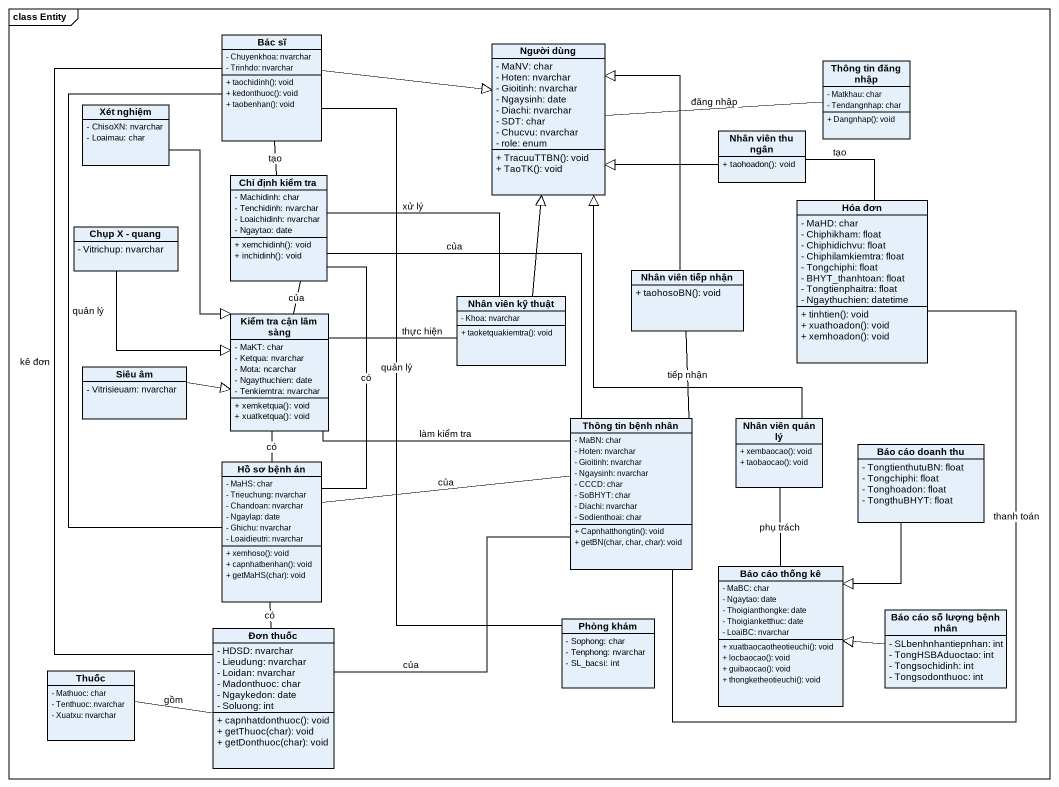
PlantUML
@startuml
mainframe class Entity
hide circle
hide empty members
skinparam classAttributeIconSize 0
class "Bác sĩ" as Bác_sĩ {
  - Chuyenkhoa: nvarchar
  - Trinhdo: nvarchar
  + taochidinh(): void
  + kedonthuoc(): void
  + taobenhan(): void
}
class "Người dùng" as Người_dùng {
  - MaNV: char
  - Hoten: nvarchar
  - Gioitinh: nvarchar
  - Ngaysinh: date
  - Diachi: nvarchar
  - SDT: char
  - Chucvu: nvarchar
  - role: enum
  + TracuuTTBN(): void
  + TaoTK(): void
}
class "Thông tin đăng nhập" as Thông_tin_đăng_nhập {
  - Matkhau: char
  - Tendangnhap: char
  + Dangnhap(): void
}
class "Xét nghiệm" as Xét_nghiệm {
  - ChisoXN: nvarchar
  - Loaimau: char
}
class "Nhân viên thu ngân" as Nhân_viên_thu_ngân {
  + taohoadon(): void
}
class "Chỉ định kiểm tra" as Chỉ_định_kiểm_tra {
  - Machidinh: char
  - Tenchidinh: nvarchar
  - Loaichidinh: nvarchar
  - Ngaytao: date
  + xemchidinh(): void
  + inchidinh(): void
}
class "Hóa đơn" as Hóa_đơn {
  - MaHD: char
  - Chiphikham: float
  - Chiphidichvu: float
  - Chiphilamkiemtra: float
  - Tongchiphi: float
  - BHYT_thanhtoan: float
  - Tongtienphaitra: float
  - Ngaythuchien: datetime
  + tinhtien(): void
  + xuathoadon(): void
  + xemhoadon(): void
}
class "Chụp X - quang" as Chụp_X_quang {
  - Vitrichup: nvarchar
}
class "Nhân viên tiếp nhận" as Nhân_viên_tiếp_nhận {
  + taohosoBN(): void
}
class "Kiểm tra cận lâm sàng" as Kiểm_tra_cận_lâm_sàng {
  - MaKT: char
  - Ketqua: nvarchar
  - Mota: ncarchar
  - Ngaythuchien: date
  - Tenkiemtra: nvarchar
  + xemketqua(): void
  + xuatketqua(): void
}
class "Nhân viên kỹ thuật" as Nhân_viên_kỹ_thuật {
  - Khoa: nvarchar
  + taoketquakiemtra(): void
}
class "Siêu âm" as Siêu_âm {
  - Vitrisieuam: nvarchar
}
class "Thông tin bệnh nhân" as Thông_tin_bệnh_nhân {
  - MaBN: char
  - Hoten: nvarchar
  - Gioitinh: nvarchar
  - Ngaysinh: nvarchar
  - CCCD: char
  - SoBHYT: char
  - Diachi: nvarchar
  - Sodienthoai: char
  + Capnhatthongtin(): void
  + getBN(char, char, char): void
}
class "Nhân viên quản lý" as Nhân_viên_quản_lý {
  + xembaocao(): void
  + taobaocao(): void
}
class "Hồ sơ bệnh án" as Hồ_sơ_bệnh_án {
  - MaHS: char
  - Trieuchung: nvarchar
  - Chandoan: nvarchar
  - Ngaylap: date
  - Ghichu: nvarchar
  - Loaidieutri: nvarchar
  + xemhoso(): void
  + capnhatbenhan(): void
  + getMaHS(char): void
}
class "Báo cáo doanh thu" as Báo_cáo_doanh_thu {
  - TongtienthutuBN: float
  - Tongchiphi: float
  - Tonghoadon: float
  - TongthuBHYT: float
}
class "Báo cáo thống kê" as Báo_cáo_thống_kê {
  - MaBC: char
  - Ngaytao: date
  - Thoigianthongke: date
  - Thoigianketthuc: date
  - LoaiBC: nvarchar
  + xuatbaocaotheotieuchi(): void
  + locbaocao(): void
  + guibaocao(): void
  + thongketheotieuchi(): void
}
class "Đơn thuốc" as Đơn_thuốc {
  - HDSD: nvarchar
  - Lieudung: nvarchar
  - Loidan: nvarchar
  - Madonthuoc: char
  - Ngaykedon: date
  - Soluong: int
  + capnhatdonthuoc(): void
  + getThuoc(char): void
  + getDonthuoc(char): void
}
class "Phòng khám" as Phòng_khám {
  - Sophong: char
  - Tenphong: nvarchar
  - SL_bacsi: int
}
class "Báo cáo số lượng bệnh nhân" as Báo_cáo_số_lượng_bệnh_nhân {
  - SLbenhnhantiepnhan: int
  - TongHSBAduoctao: int
  - Tongsochidinh: int
  - Tongsodonthuoc: int
}
class Thuốc {
  - Mathuoc: char
  - Tenthuoc: nvarchar
  - Xuatxu: nvarchar
}
Bác_sĩ -right-|> Người_dùng
Bác_sĩ -- Chỉ_định_kiểm_tra : tạo
Bác_sĩ -- Hồ_sơ_bệnh_án : quản lý
Bác_sĩ -- Đơn_thuốc : kê đơn
Thông_tin_đăng_nhập -left- Người_dùng : đăng nhập
Xét_nghiệm --|> Kiểm_tra_cận_lâm_sàng
Nhân_viên_thu_ngân -left-|> Người_dùng
Nhân_viên_thu_ngân -- Hóa_đơn : tạo
Chỉ_định_kiểm_tra -- Kiểm_tra_cận_lâm_sàng : của
Chỉ_định_kiểm_tra -- Hồ_sơ_bệnh_án : có
Chụp_X_quang --|> Kiểm_tra_cận_lâm_sàng
Nhân_viên_tiếp_nhận -up-|> Người_dùng
Nhân_viên_tiếp_nhận -- Thông_tin_bệnh_nhân : tiếp nhận
Kiểm_tra_cận_lâm_sàng -right- Thông_tin_bệnh_nhân : làm kiểm tra
Kiểm_tra_cận_lâm_sàng -- Hồ_sơ_bệnh_án : có
Nhân_viên_kỹ_thuật -up-|> Người_dùng
Nhân_viên_kỹ_thuật -left- Chỉ_định_kiểm_tra : xử lý
Nhân_viên_kỹ_thuật -left- Kiểm_tra_cận_lâm_sàng : thực hiện
Siêu_âm -right-|> Kiểm_tra_cận_lâm_sàng
Thông_tin_bệnh_nhân -up- Chỉ_định_kiểm_tra : của
Thông_tin_bệnh_nhân -up- Hóa_đơn : thanh toán
Thông_tin_bệnh_nhân -left- Hồ_sơ_bệnh_án : của
Nhân_viên_quản_lý -up-|> Người_dùng
Nhân_viên_quản_lý -- Báo_cáo_thống_kê : phụ trách
Hồ_sơ_bệnh_án -- Đơn_thuốc : có
Báo_cáo_doanh_thu --|> Báo_cáo_thống_kê
Đơn_thuốc -right- Thông_tin_bệnh_nhân : của
Phòng_khám -up- Bác_sĩ : quản lý
Báo_cáo_số_lượng_bệnh_nhân -left-|> Báo_cáo_thống_kê
Thuốc -right- Đơn_thuốc : gồm
@enduml
